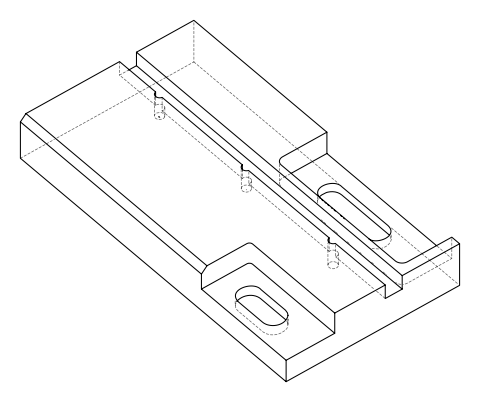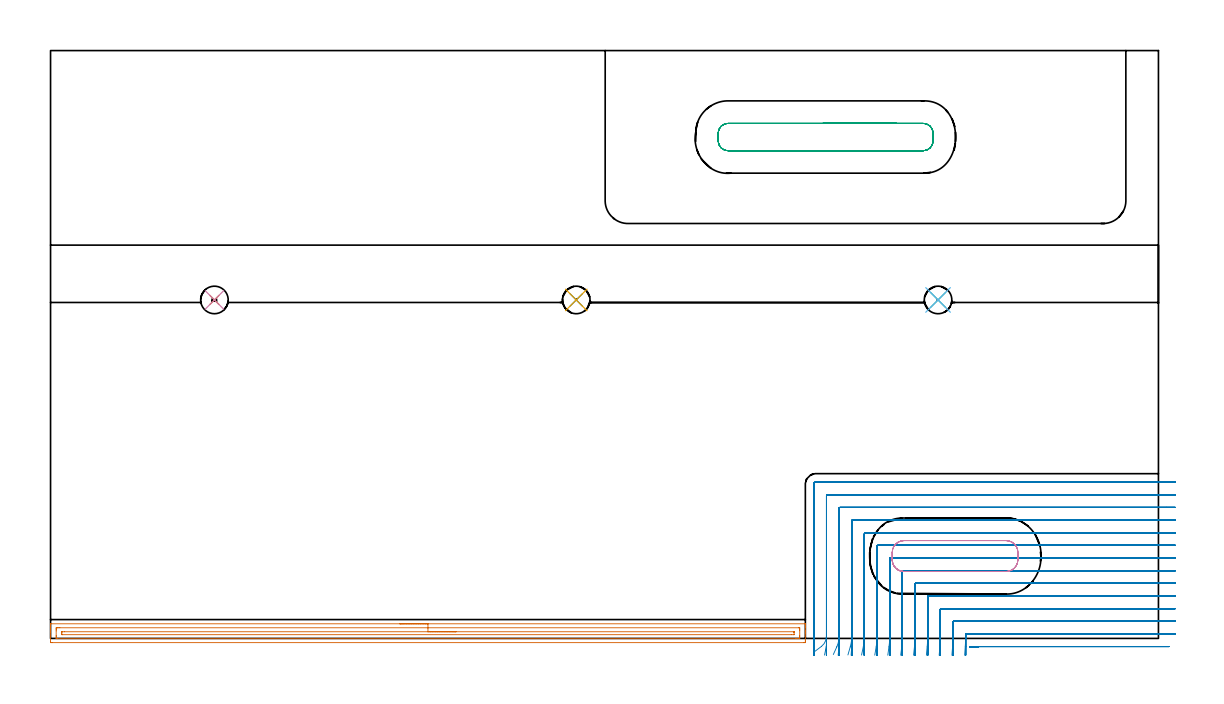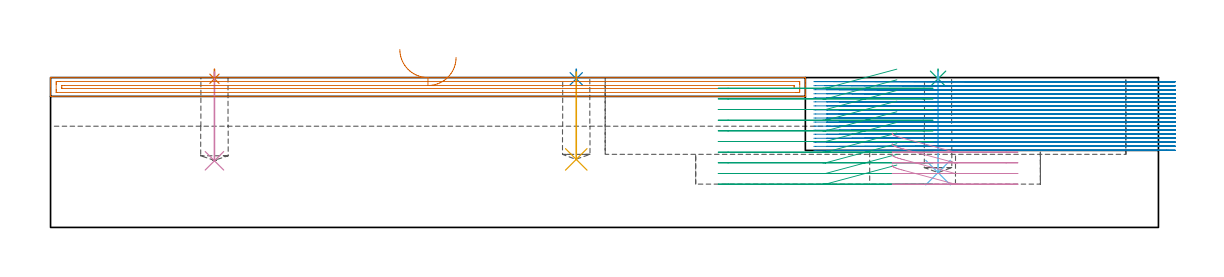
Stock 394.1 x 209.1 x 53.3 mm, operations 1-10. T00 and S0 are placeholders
(PLAN: 12 operations, 4 tool changes, 125.5 min)
(1 SPOT_DRILL | STEP1POCKET | NXT0321_9005460120000 | 0.03 min | 0 mm3)
(2 SPOT_DRILL_1 | STEP1POCKET_1 | NXT0321_9005460120000 | 0.03 min | 1 mm3)
(3 SPOT_DRILL_2 | STEP1POCKET_2 | NXT0321_9005460120000 | 0.03 min | 1 mm3)
(4 DRILL_BLIND_HOLE_INTO_CENTER | STEP1POCKET | NXT0301_069 | 0.13 min | 2144 mm3)
(5 DRILL_BLIND_HOLE_INTO_CENTER_1 | STEP1POCKET_1 | NXT0301_069 | 0.13 min | 2081 mm3)
(6 DRILL_BLIND_HOLE_INTO_CENTER_2 | STEP1POCKET_2 | NXT0301_069 | 0.14 min | 2448 mm3)
(7 AREA_MILL | FG_CHAMFER_SURFACE | UGT0205_001 | 6.62 min | 6119 mm3)
(8 MILL_CORNER_NOTCH_RECTANGULAR | CORNER_NOTCH_RECTANGULAR | NXT0201_008 | Follow Part, ap 1.5, ae 75% | 73.08 min | 190475 mm3)
(9 MILL_RECTANGULAR_POCKET | POCKET_RECTANGULAR_STRAIGHT | UGT0201_008 | Follow Part, ap 4, ae 75% | 4.42 min | 85705 mm3)
(10 MILL_RECTANGULAR_POCKET_1 | POCKET_RECTANGULAR_STRAIGHT_1 | UGT0201_008 | Follow Part, ap 4, ae 75% | 1.28 min | 18156 mm3)
(11 MILL_SLOT | SLOT_PARTIAL_RECTANGULAR | UGT0201_008 | Follow Part, ap 4, ae 75% | 30.91 min | 248473 mm3)
(12 MILL_RECTANGULAR_SLOT | SLOT_RECTANGULAR | UGT0201_008 | Follow Part, ap 4, ae 75% | 8.71 min | 136704 mm3)
(TOOL NXT0321_9005460120000 | NC Spot Drill, 142deg, 12mm, Carbide, Uncoated | D12 PA142 FL30 Z2)
(TOOL NXT0301_069 | Carbide Drill 9.8mm [860.1-0980-029A1-MM 2214] | D9.8 PA140 FL47 Z2)
(TOOL UGT0205_001 | Chamfer Mill 20 x 3 x 45 deg. | D20 FL50 Z2)
(TOOL NXT0201_008 | ENDMILL 6mm [2P460-0600-NA 1630] | D6 FL26 Z6)
(TOOL UGT0201_008 | End Mill 16 mm | D16 FL32 Z4)
(OP 1 SPOT_DRILL)
G17 G21 G94 G90
T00 M6
G54
G17 G0 G90 X58.3 Y120.4 S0 M3
G43 Z63.3 H0
G94 G81 G98 Z52.878 F250. R56.3
G80
M5
M2
(OP 2 SPOT_DRILL_1)
G17 G21 G94 G90
T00 M6
G54
G17 G0 G90 X187. Y120.4 S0 M3
G43 Z63.3 H0
G94 G81 G98 Z52.878 F250. R56.3
G80
M5
M2
(OP 3 SPOT_DRILL_2)
G17 G21 G94 G90
T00 M6
G54
G17 G0 G90 X315.7 Y120.4 S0 M3
G43 Z63.3 H0
G94 G81 G98 Z52.878 F250. R56.3
G80
M5
M2
(OP 4 DRILL_BLIND_HOLE_INTO_CENTER)
G17 G21 G94 G90
T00 M6
G54
G17 G0 G90 X58.3 Y120.4 S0 M3
G43 Z63.3 H1
G94 G81 G98 Z23.7 F250. R55.3
G80
M5
M2
(OP 5 DRILL_BLIND_HOLE_INTO_CENTER_1)
G17 G21 G94 G90
T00 M6
G54
G17 G0 G90 X187. Y120.4 S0 M3
G43 Z63.3 H1
G94 G81 G98 Z24.2 F250. R55.3
G80
M5
M2
(OP 6 DRILL_BLIND_HOLE_INTO_CENTER_2)
G17 G21 G94 G90
T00 M6
G54
G17 G0 G90 X315.7 Y120.4 S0 M3
G43 Z63.3 H1
G94 G81 G98 Z19.5 F250. R55.3
G80
M5
M2
(OP 7 AREA_MILL)
G17 G21 G94 G90
T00 M6
G54
G17 G0 G90 X124.25 Y5.2 S1061 M3
G43 Z63.3 H0
G94 G1 X124.288 Z62.428 F250.
X124.402 Z61.563
X124.591 Z60.712
X124.853 Z59.88
X125.187 Z59.074
X125.59 Z58.3
X126.058 Z57.564
X126.59 Z56.872
X127.179 Z56.229
X127.822 Z55.639
X128.514 Z55.108
X129.25 Z54.64
X130.024 Z54.237
X130.83 Z53.903
X131.662 Z53.641
X132.513 Z53.452
X133.378 Z53.338
X134.25 Z53.3
X268.322
X268.49 Y5.197 Z53.288
X268.498 Y5.081 Z53.173
X268.5 Y4.96 Z53.059
Y4.719 Z52.819
Y4.027 Z52.122
Y2.81 Z50.907
Y2.285 Z50.38
Y1.677 Z49.772
Y-0.935 Z47.161
X268.497 Y-1.198 Z46.899
X268.49 Y-1.494 Z46.603
X268.184 Y-1.498 Z46.6
X267.875 Y-1.5
X0.625
X0.316 Y-1.498
X0.01 Y-1.494 Z46.603
X0. Y-1.198 Z46.899
Y2.285 Z50.38
Y2.81 Z50.907
Y3.156 Z51.252
Y3.681 Z51.777
Y4.027 Z52.122
Y4.719 Z52.819
Y4.96 Z53.059
X0.002 Y5.081 Z53.173
X0.01 Y5.197 Z53.288
X0.178 Y5.2 Z53.3
X134.25
Y3.786 Z51.886
X266.088 Y3.785 Z51.885
X266.338 Y3.783 Z51.883
X266.446 Y3.779 Z51.879
X266.49 Y3.777 Z51.877
X266.492 Y3.752 Z51.852
X266.498 Y3.627 Z51.727
X266.5 Y3.156 Z51.256
Y2.755 Z50.855
Y1.013 Z49.113
X266.499 Y0.544 Z48.644
X266.497 Y0.145 Z48.245
X266.49 Y0.009 Z48.109
X266.482 Y-0.079 Z48.021
X266.411 Y-0.081 Z48.019
X266.088 Y-0.084 Z48.016
X265.84 Y-0.085 Z48.015
X265.194 Y-0.086 Z48.014
X2.412 Y-0.085 Z48.015
X2.162 Y-0.083 Z48.017
X2.054 Y-0.079 Z48.021
X2.01 Y-0.077 Z48.023
X2.008 Y-0.052 Z48.048
X2.002 Y0.073 Z48.173
X2. Y0.544 Z48.644
Y0.945 Z49.045
Y2.687 Z50.787
X2.001 Y3.156 Z51.256
X2.003 Y3.555 Z51.655
X2.01 Y3.691 Z51.791
X2.018 Y3.779 Z51.879
X2.089 Y3.78 Z51.88
X2.412 Y3.784 Z51.884
X2.66 Y3.785 Z51.885
X3.306 Y3.786 Z51.886
X134.25
Y2.371 Z50.471
X264.3
X264.388 Y2.37 Z50.47
X264.447 Y2.367 Z50.467
X264.486 Y2.365 Z50.465
X264.49 Y2.349 Z50.449
X264.494 Y2.285 Z50.385
X264.499 Y2.092 Z50.192
Y1.415 Z49.515
X264.498 Y1.366 Z49.466
X264.494 Y1.343 Z49.443
X264.491 Y1.336 Z49.436
X264.476 Y1.334 Z49.434
X264.387 Y1.33 Z49.43
X264.3 Y1.329 Z49.429
X263.495 Y1.328 Z49.428
X4.2 Y1.329 Z49.429
X4.111 Y1.33 Z49.43
X4.053 Y1.333 Z49.433
X4.014 Y1.335 Z49.435
X4.01 Y1.351 Z49.451
X4.006 Y1.415 Z49.515
X4.001 Y1.608 Z49.708
Y2.285 Z50.385
X4.002 Y2.334 Z50.434
X4.006 Y2.357 Z50.457
X4.009 Y2.364 Z50.464
X4.024 Y2.366 Z50.466
X4.113 Y2.37 Z50.47
X4.2 Y2.371 Z50.471
X5.005 Y2.372 Z50.472
X134.25 Y2.371 Z50.471
X135.122 Z50.51
X135.986 Z50.623
X136.838 Z50.812
X137.67 Z51.075
X138.476 Z51.408
X139.25 Z51.811
X139.986 Z52.28
X140.678 Z52.811
X141.321 Z53.4
X141.91 Z54.044
X142.441 Z54.736
X142.91 Z55.471
X143.313 Z56.245
X143.647 Z57.051
X143.909 Z57.883
X144.098 Z58.735
X144.212 Z59.6
X144.25 Z60.471
G0 Z63.3
M5
M2
(OP 8 MILL_CORNER_NOTCH_RECTANGULAR)
G17 G21 G94 G90
T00 M6
G54
G17 G0 G90 X397.868 Y-2.9 S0 M3
G43 Z63.3 H1
Z51.861
G94 G1 X394.868 F250.
X330.163 F500.
G3 X329.944 Y-3. R0.3
G1 X326.944 F250.
G0 Z63.3
X400.1 Y1.6
Z51.861
G1 X397.1
X325.796 F500.
G3 X325.5 Y1.304 R0.3
G1 Y0.736
G2 X325.371 Y-3. R54.
G1 X325.163 Y-5.993 F250.
G0 Z63.3
X400.1 Y6.1
Z51.861
G1 X397.1
X321.296 F500.
G3 X321. Y5.804 R0.3
G1 Y0.736
G2 X320.859 Y-3. R49.5
G1 X320.632 Y-5.991 F250.
G0 Z63.3
X400.1 Y10.6
Z51.861
G1 X397.1
X316.796 F500.
G3 X316.5 Y10.304 R0.3
G1 Y0.736
G2 X316.345 Y-3. R45.
G1 X316.096 Y-5.99 F250.
G0 Z63.3
X400.1 Y15.1
Z51.861
G1 X397.1
X312.296 F500.
G3 X312. Y14.804 R0.3
G1 Y0.736
G2 X311.827 Y-3. R40.5
G1 X311.55 Y-5.987 F250.
G0 Z63.3
X400.1 Y19.6
Z51.861
G1 X397.1
X307.796 F500.
G3 X307.5 Y19.304 R0.3
G1 Y0.736
G2 X307.306 Y-3. R36.
G1 X306.994 Y-5.984 F250.
G0 Z63.3
X400.1 Y24.1
Z51.861
G1 X397.1
X303.296 F500.
G3 X303. Y23.804 R0.3
G1 Y0.736
G2 X302.778 Y-3. R31.5
G1 X302.422 Y-5.979 F250.
G0 Z63.3
X400.1 Y28.6
Z51.861
G1 X397.1
X298.797 F500.
G3 X298.5 Y28.303 R0.3
G1 Y0.736
G2 X298.24 Y-3. R27.
G1 X297.825 Y-5.971 F250.
G0 Z63.3
X400.1 Y33.1
Z51.861
G1 X397.1
X294.297 F500.
G3 X294. Y32.803 R0.3
G1 Y0.736
G2 X293.688 Y-3. R22.5
G1 X293.189 Y-5.958 F250.
G0 Z63.3
X400.1 Y37.6
Z51.861
G1 X397.1
X289.797 F500.
G3 X289.5 Y37.303 R0.3
G1 Y0.736
G2 X289.108 Y-3. R18.
G1 X288.485 Y-5.935 F250.
G0 Z63.3
X400.1 Y42.1
Z51.861
G1 X397.1
X285.297 F500.
G3 X285. Y41.803 R0.3
G1 Y0.736
G2 X284.473 Y-3. R13.5
G1 X283.642 Y-5.883 F250.
G0 Z63.3
X400.1 Y46.6
Z51.861
G1 X397.1
X280.797 F500.
G3 X280.5 Y46.303 R0.3
G1 Y0.736
G2 X279.688 Y-3. R9.
G1 X278.442 Y-5.729 F250.
G0 Z63.3
X400.1 Y51.1
Z51.861
G1 X397.1
X276.297 F500.
G3 X276. Y50.803 R0.3
G1 Y0.736
G2 X274.206 Y-2.859 R4.5
G1 X271.808 Y-4.663 F250.
G0 Z63.3
X400.1 Y55.6
Z51.861
G1 X397.1
X272.2 F500.
G3 X271.5 Y54.9 R0.7
G1 Y0.736
Y-2.264 F250.
G0 Z63.3
X397.868 Y-2.9
Z50.422
G1 X394.868
X330.285 F500.
G3 X330.066 Y-3. R0.3
G1 X327.066 F250.
G0 Z63.3
X400.1 Y1.6
Z50.422
G1 X397.1
X325.796 F500.
G3 X325.5 Y1.304 R0.3
G1 Y-2.109
G2 X325.493 Y-3. R54.
G1 X325.443 Y-6. F250.
G0 Z63.3
X400.1 Y6.1
Z50.422
G1 X397.1
X321.296 F500.
G3 X321. Y5.804 R0.3
G1 Y-2.109
G2 X320.992 Y-3. R49.5
G1 X320.938 Y-6. F250.
G0 Z63.3
X400.1 Y10.6
Z50.422
G1 X397.1
X316.796 F500.
G3 X316.5 Y10.304 R0.3
G1 Y-2.109
G2 X316.491 Y-3. R45.
G1 X316.432 Y-5.999 F250.
G0 Z63.3
X400.1 Y15.1
Z50.422
G1 X397.1
X312.296 F500.
G3 X312. Y14.804 R0.3
G1 Y-2.109
G2 X311.99 Y-3. R40.5
G1 X311.924 Y-5.999 F250.
G0 Z63.3
X400.1 Y19.6
Z50.422
G1 X397.1
X307.796 F500.
G3 X307.5 Y19.304 R0.3
G1 Y-2.109
G2 X307.489 Y-3. R36.
G1 X307.415 Y-5.999 F250.
G0 Z63.3
X400.1 Y24.1
Z50.422
G1 X397.1
X303.296 F500.
G3 X303. Y23.804 R0.3
G1 Y-2.109
G2 X302.987 Y-3. R31.5
G1 X302.903 Y-5.999 F250.
G0 Z63.3
X400.1 Y28.6
Z50.422
G1 X397.1
X298.797 F500.
G3 X298.5 Y28.303 R0.3
G1 Y-2.109
G2 X298.485 Y-3. R27.
G1 X298.386 Y-5.998 F250.
G0 Z63.3
X400.1 Y33.1
Z50.422
G1 X397.1
X294.297 F500.
G3 X294. Y32.803 R0.3
G1 Y-2.109
G2 X293.982 Y-3. R22.5
G1 X293.864 Y-5.998 F250.
G0 Z63.3
X400.1 Y37.6
Z50.422
G1 X397.1
X289.797 F500.
G3 X289.5 Y37.303 R0.3
G1 Y-2.109
G2 X289.478 Y-3. R18.
G1 X289.329 Y-5.996 F250.
G0 Z63.3
X400.1 Y42.1
Z50.422
G1 X397.1
X285.297 F500.
G3 X285. Y41.803 R0.3
G1 Y-2.109
G2 X284.971 Y-3. R13.5
G1 X284.773 Y-5.993 F250.
G0 Z63.3
X400.1 Y46.6
Z50.422
G1 X397.1
X280.797 F500.
G3 X280.5 Y46.303 R0.3
G1 Y-2.109
G2 X280.456 Y-3. R9.
G1 X280.159 Y-5.985 F250.
G0 Z63.3
X400.1 Y51.1
Z50.422
G1 X397.1
X276.297 F500.
G3 X276. Y50.803 R0.3
G1 Y-2.109
G2 X275.911 Y-3. R4.5
G1 X275.317 Y-5.941 F250.
G0 Z63.3
X400.1 Y55.6
Z50.422
G1 X397.1
X272.2 F500.
G3 X271.5 Y54.9 R0.7
G1 Y-2.109
Y-5.109 F250.
G0 Z63.3
X397.868 Y-2.9
Z48.983
G1 X394.868
X330.295 F500.
G3 X330.076 Y-3. R0.3
G1 X327.076 F250.
G0 Z63.3
X400.1 Y1.6
Z48.983
G1 X397.1
X325.796 F500.
G3 X325.5 Y1.304 R0.3
G1 Y-2.934
Y-3.
X325.496 Y-6. F250.
G0 Z63.3
X400.1 Y6.1
Z48.983
G1 X397.1
X321.296 F500.
G3 X321. Y5.804 R0.3
G1 Y-2.934
Y-3.
X320.996 Y-6. F250.
G0 Z63.3
X400.1 Y10.6
Z48.983
G1 X397.1
X316.796 F500.
G3 X316.5 Y10.304 R0.3
G1 Y-2.934
Y-3.
X316.496 Y-6. F250.
G0 Z63.3
X400.1 Y15.1
Z48.983
G1 X397.1
X312.296 F500.
G3 X312. Y14.804 R0.3
G1 Y-2.934
Y-3.
X311.995 Y-6. F250.
G0 Z63.3
X400.1 Y19.6
Z48.983
G1 X397.1
X307.796 F500.
G3 X307.5 Y19.304 R0.3
G1 Y-2.934
Y-3.
X307.494 Y-6. F250.
G0 Z63.3
X400.1 Y24.1
Z48.983
G1 X397.1
X303.296 F500.
G3 X303. Y23.804 R0.3
G1 Y-2.934
Y-3.
X302.994 Y-6. F250.
G0 Z63.3
X400.1 Y28.6
Z48.983
G1 X397.1
X298.797 F500.
G3 X298.5 Y28.303 R0.3
G1 Y-2.934
Y-3.
X298.493 Y-6. F250.
G0 Z63.3
X400.1 Y33.1
Z48.983
G1 X397.1
X294.297 F500.
G3 X294. Y32.803 R0.3
G1 Y-2.934
Y-3.
X293.991 Y-6. F250.
G0 Z63.3
X400.1 Y37.6
Z48.983
G1 X397.1
X289.797 F500.
G3 X289.5 Y37.303 R0.3
G1 Y-2.934
Y-3.
X289.489 Y-6. F250.
G0 Z63.3
X400.1 Y42.1
Z48.983
G1 X397.1
X285.297 F500.
G3 X285. Y41.803 R0.3
G1 Y-2.934
Y-3.
X284.985 Y-6. F250.
G0 Z63.3
X400.1 Y46.6
Z48.983
G1 X397.1
X280.797 F500.
G3 X280.5 Y46.303 R0.3
G1 Y-2.934
Y-3.
X280.478 Y-6. F250.
G0 Z63.3
X400.1 Y51.1
Z48.983
G1 X397.1
X276.297 F500.
G3 X276. Y50.803 R0.3
G1 Y-2.934
Y-3.
X275.956 Y-6. F250.
G0 Z63.3
X400.1 Y55.6
Z48.983
G1 X397.1
X272.2 F500.
G3 X271.5 Y54.9 R0.7
G1 Y-2.934
Y-5.934 F250.
G0 Z63.3
X397.868 Y-2.9
Z47.544
G1 X394.868
X330.295 F500.
G3 X330.076 Y-3. R0.3
G1 X327.076 F250.
G0 Z63.3
X400.1 Y1.6
Z47.544
G1 X397.1
X325.796 F500.
G3 X325.5 Y1.304 R0.3
G1 Y-3.
Y-6. F250.
G0 Z63.3
X400.1 Y6.1
Z47.544
G1 X397.1
X321.296 F500.
G3 X321. Y5.804 R0.3
G1 Y-3.
Y-6. F250.
G0 Z63.3
X400.1 Y10.6
Z47.544
G1 X397.1
X316.796 F500.
G3 X316.5 Y10.304 R0.3
G1 Y-3.
Y-6. F250.
G0 Z63.3
X400.1 Y15.1
Z47.544
G1 X397.1
X312.296 F500.
G3 X312. Y14.804 R0.3
G1 Y-3.
Y-6. F250.
G0 Z63.3
X400.1 Y19.6
Z47.544
G1 X397.1
X307.796 F500.
G3 X307.5 Y19.304 R0.3
G1 Y-3.
Y-6. F250.
G0 Z63.3
X400.1 Y24.1
Z47.544
G1 X397.1
X303.296 F500.
G3 X303. Y23.804 R0.3
G1 Y-3.
Y-6. F250.
G0 Z63.3
X400.1 Y28.6
Z47.544
G1 X397.1
X298.797 F500.
G3 X298.5 Y28.303 R0.3
G1 Y-3.
Y-6. F250.
G0 Z63.3
X400.1 Y33.1
Z47.544
G1 X397.1
X294.297 F500.
G3 X294. Y32.803 R0.3
G1 Y-3.
Y-6. F250.
G0 Z63.3
X400.1 Y37.6
Z47.544
G1 X397.1
X289.797 F500.
G3 X289.5 Y37.303 R0.3
G1 Y-3.
Y-6. F250.
G0 Z63.3
X400.1 Y42.1
Z47.544
G1 X397.1
X285.297 F500.
G3 X285. Y41.803 R0.3
G1 Y-3.
Y-6. F250.
G0 Z63.3
X400.1 Y46.6
Z47.544
G1 X397.1
X280.797 F500.
G3 X280.5 Y46.303 R0.3
G1 Y-3.
Y-6. F250.
G0 Z63.3
X400.1 Y51.1
Z47.544
G1 X397.1
X276.297 F500.
G3 X276. Y50.803 R0.3
G1 Y-3.
Y-6. F250.
G0 Z63.3
X400.1 Y55.6
Z47.544
G1 X397.1
X272.2 F500.
G3 X271.5 Y54.9 R0.7
G1 Y-3.
Y-6. F250.
G0 Z63.3
X397.868 Y-2.9
Z46.105
G1 X394.868
X330.295 F500.
G3 X330.076 Y-3. R0.3
G1 X327.076 F250.
G0 Z63.3
X400.1 Y1.6
Z46.105
G1 X397.1
X325.796 F500.
G3 X325.5 Y1.304 R0.3
G1 Y-3.
Y-6. F250.
G0 Z63.3
X400.1 Y6.1
Z46.105
G1 X397.1
X321.296 F500.
G3 X321. Y5.804 R0.3
G1 Y-3.
Y-6. F250.
G0 Z63.3
X400.1 Y10.6
Z46.105
G1 X397.1
X316.796 F500.
G3 X316.5 Y10.304 R0.3
G1 Y-3.
Y-6. F250.
G0 Z63.3
X400.1 Y15.1
Z46.105
G1 X397.1
X312.296 F500.
G3 X312. Y14.804 R0.3
G1 Y-3.
Y-6. F250.
G0 Z63.3
X400.1 Y19.6
Z46.105
G1 X397.1
X307.796 F500.
G3 X307.5 Y19.304 R0.3
G1 Y-3.
Y-6. F250.
G0 Z63.3
X400.1 Y24.1
Z46.105
G1 X397.1
X303.297 F500.
G3 X303. Y23.803 R0.3
G1 Y-3.
Y-6. F250.
G0 Z63.3
X400.1 Y28.6
Z46.105
G1 X397.1
X298.797 F500.
G3 X298.5 Y28.303 R0.3
G1 Y-3.
Y-6. F250.
G0 Z63.3
X400.1 Y33.1
Z46.105
G1 X397.1
X294.297 F500.
G3 X294. Y32.803 R0.3
G1 Y-3.
Y-6. F250.
G0 Z63.3
X400.1 Y37.6
Z46.105
G1 X397.1
X289.797 F500.
G3 X289.5 Y37.303 R0.3
G1 Y-3.
Y-6. F250.
G0 Z63.3
X400.1 Y42.1
Z46.105
G1 X397.1
X285.297 F500.
G3 X285. Y41.803 R0.3
G1 Y-3.
Y-6. F250.
G0 Z63.3
X400.1 Y46.6
Z46.105
G1 X397.1
X280.797 F500.
G3 X280.5 Y46.303 R0.3
G1 Y-3.
Y-6. F250.
G0 Z63.3
X400.1 Y51.1
Z46.105
G1 X397.1
X276.298 F500.
G3 X276. Y50.802 R0.3
G1 Y-3.
Y-6. F250.
G0 Z63.3
X400.1 Y55.6
Z46.105
G1 X397.1
X272.2 F500.
G3 X271.5 Y54.9 R0.7
G1 Y-3.
Y-6. F250.
G0 Z63.3
X397.868 Y-2.9
Z44.667
G1 X394.868
X330.295 F500.
G3 X330.076 Y-3. R0.3
G1 X327.076 F250.
G0 Z63.3
X400.1 Y1.6
Z44.667
G1 X397.1
X325.796 F500.
G3 X325.5 Y1.304 R0.3
G1 Y-3.
Y-6. F250.
G0 Z63.3
X400.1 Y6.1
Z44.667
G1 X397.1
X321.296 F500.
G3 X321. Y5.804 R0.3
G1 Y-3.
Y-6. F250.
G0 Z63.3
X400.1 Y10.6
Z44.667
G1 X397.1
X316.796 F500.
G3 X316.5 Y10.304 R0.3
G1 Y-3.
Y-6. F250.
G0 Z63.3
X400.1 Y15.1
Z44.667
G1 X397.1
X312.296 F500.
G3 X312. Y14.804 R0.3
G1 Y-3.
Y-6. F250.
G0 Z63.3
X400.1 Y19.6
Z44.667
G1 X397.1
X307.796 F500.
G3 X307.5 Y19.304 R0.3
G1 Y-3.
Y-6. F250.
G0 Z63.3
X400.1 Y24.1
Z44.667
G1 X397.1
X303.297 F500.
G3 X303. Y23.803 R0.3
G1 Y-3.
Y-6. F250.
G0 Z63.3
X400.1 Y28.6
Z44.667
G1 X397.1
X298.797 F500.
G3 X298.5 Y28.303 R0.3
G1 Y-3.
Y-6. F250.
G0 Z63.3
X400.1 Y33.1
Z44.667
G1 X397.1
X294.297 F500.
G3 X294. Y32.803 R0.3
G1 Y-3.
Y-6. F250.
G0 Z63.3
X400.1 Y37.6
Z44.667
G1 X397.1
X289.797 F500.
G3 X289.5 Y37.303 R0.3
G1 Y-3.
Y-6. F250.
G0 Z63.3
X400.1 Y42.1
Z44.667
G1 X397.1
X285.297 F500.
G3 X285. Y41.803 R0.3
G1 Y-3.
Y-6. F250.
G0 Z63.3
X400.1 Y46.6
Z44.667
G1 X397.1
X280.797 F500.
G3 X280.5 Y46.303 R0.3
G1 Y-3.
Y-6. F250.
G0 Z63.3
X400.1 Y51.1
Z44.667
G1 X397.1
X276.298 F500.
G3 X276. Y50.802 R0.3
G1 Y-3.
Y-6. F250.
G0 Z63.3
X400.1 Y55.6
Z44.667
G1 X397.1
X272.2 F500.
G3 X271.5 Y54.9 R0.7
G1 Y-3.
Y-6. F250.
G0 Z63.3
X397.868 Y-2.9
Z43.228
G1 X394.868
X330.295 F500.
G3 X330.076 Y-3. R0.3
G1 X327.076 F250.
G0 Z63.3
X400.1 Y1.6
Z43.228
G1 X397.1
X325.796 F500.
G3 X325.5 Y1.304 R0.3
G1 Y-3.
Y-6. F250.
G0 Z63.3
X400.1 Y6.1
Z43.228
G1 X397.1
X321.296 F500.
G3 X321. Y5.804 R0.3
G1 Y-3.
Y-6. F250.
G0 Z63.3
X400.1 Y10.6
Z43.228
G1 X397.1
X316.796 F500.
G3 X316.5 Y10.304 R0.3
G1 Y-3.
Y-6. F250.
G0 Z63.3
X400.1 Y15.1
Z43.228
G1 X397.1
X312.296 F500.
G3 X312. Y14.804 R0.3
G1 Y-3.
Y-6. F250.
G0 Z63.3
X400.1 Y19.6
Z43.228
G1 X397.1
X307.796 F500.
G3 X307.5 Y19.304 R0.3
G1 Y-3.
Y-6. F250.
G0 Z63.3
X400.1 Y24.1
Z43.228
G1 X397.1
X303.297 F500.
G3 X303. Y23.803 R0.3
G1 Y-3.
Y-6. F250.
G0 Z63.3
X400.1 Y28.6
Z43.228
G1 X397.1
X298.797 F500.
G3 X298.5 Y28.303 R0.3
G1 Y-3.
Y-6. F250.
G0 Z63.3
X400.1 Y33.1
Z43.228
G1 X397.1
X294.297 F500.
G3 X294. Y32.803 R0.3
G1 Y-3.
Y-6. F250.
G0 Z63.3
X400.1 Y37.6
Z43.228
G1 X397.1
X289.797 F500.
G3 X289.5 Y37.303 R0.3
G1 Y-3.
Y-6. F250.
G0 Z63.3
X400.1 Y42.1
Z43.228
G1 X397.1
X285.297 F500.
G3 X285. Y41.803 R0.3
G1 Y-3.
Y-6. F250.
G0 Z63.3
X400.1 Y46.6
Z43.228
G1 X397.1
X280.797 F500.
G3 X280.5 Y46.303 R0.3
G1 Y-3.
Y-6. F250.
G0 Z63.3
X400.1 Y51.1
Z43.228
G1 X397.1
X276.298 F500.
G3 X276. Y50.802 R0.3
G1 Y-3.
Y-6. F250.
G0 Z63.3
X400.1 Y55.6
Z43.228
G1 X397.1
X272.2 F500.
G3 X271.5 Y54.9 R0.7
G1 Y-3.
Y-6. F250.
G0 Z63.3
X397.868 Y-2.9
Z41.789
G1 X394.868
X330.295 F500.
G3 X330.076 Y-3. R0.3
G1 X327.076 F250.
G0 Z63.3
X400.1 Y1.6
Z41.789
G1 X397.1
X325.796 F500.
G3 X325.5 Y1.304 R0.3
G1 Y-3.
Y-6. F250.
G0 Z63.3
X400.1 Y6.1
Z41.789
G1 X397.1
X321.296 F500.
G3 X321. Y5.804 R0.3
G1 Y-3.
Y-6. F250.
G0 Z63.3
X400.1 Y10.6
Z41.789
G1 X397.1
X316.796 F500.
G3 X316.5 Y10.304 R0.3
G1 Y-3.
Y-6. F250.
G0 Z63.3
X400.1 Y15.1
Z41.789
G1 X397.1
X312.296 F500.
G3 X312. Y14.804 R0.3
G1 Y-3.
Y-6. F250.
G0 Z63.3
X400.1 Y19.6
Z41.789
G1 X397.1
X307.796 F500.
G3 X307.5 Y19.304 R0.3
G1 Y-3.
Y-6. F250.
G0 Z63.3
X400.1 Y24.1
Z41.789
G1 X397.1
X303.297 F500.
G3 X303. Y23.803 R0.3
G1 Y-3.
Y-6. F250.
G0 Z63.3
X400.1 Y28.6
Z41.789
G1 X397.1
X298.797 F500.
G3 X298.5 Y28.303 R0.3
G1 Y-3.
Y-6. F250.
G0 Z63.3
X400.1 Y33.1
Z41.789
G1 X397.1
X294.297 F500.
G3 X294. Y32.803 R0.3
G1 Y-3.
Y-6. F250.
G0 Z63.3
X400.1 Y37.6
Z41.789
G1 X397.1
X289.797 F500.
G3 X289.5 Y37.303 R0.3
G1 Y-3.
Y-6. F250.
G0 Z63.3
X400.1 Y42.1
Z41.789
G1 X397.1
X285.297 F500.
G3 X285. Y41.803 R0.3
G1 Y-3.
Y-6. F250.
G0 Z63.3
X400.1 Y46.6
Z41.789
G1 X397.1
X280.797 F500.
G3 X280.5 Y46.303 R0.3
G1 Y-3.
Y-6. F250.
G0 Z63.3
X400.1 Y51.1
Z41.789
G1 X397.1
X276.298 F500.
G3 X276. Y50.802 R0.3
G1 Y-3.
Y-6. F250.
G0 Z63.3
X400.1 Y55.6
Z41.789
G1 X397.1
X272.2 F500.
G3 X271.5 Y54.9 R0.7
G1 Y-3.
Y-6. F250.
G0 Z63.3
X397.868 Y-2.9
Z40.35
G1 X394.868
X330.295 F500.
G3 X330.076 Y-3. R0.3
G1 X327.076 F250.
G0 Z63.3
X400.1 Y1.6
Z40.35
G1 X397.1
X325.796 F500.
G3 X325.5 Y1.304 R0.3
G1 Y-3.
Y-6. F250.
G0 Z63.3
X400.1 Y6.1
Z40.35
G1 X397.1
X321.296 F500.
G3 X321. Y5.804 R0.3
G1 Y-3.
Y-6. F250.
G0 Z63.3
X400.1 Y10.6
Z40.35
G1 X397.1
X316.796 F500.
G3 X316.5 Y10.304 R0.3
G1 Y-3.
Y-6. F250.
G0 Z63.3
X400.1 Y15.1
Z40.35
G1 X397.1
X312.296 F500.
G3 X312. Y14.804 R0.3
G1 Y-3.
Y-6. F250.
G0 Z63.3
X400.1 Y19.6
Z40.35
G1 X397.1
X307.796 F500.
G3 X307.5 Y19.304 R0.3
G1 Y-3.
Y-6. F250.
G0 Z63.3
X400.1 Y24.1
Z40.35
G1 X397.1
X303.297 F500.
G3 X303. Y23.803 R0.3
G1 Y-3.
Y-6. F250.
G0 Z63.3
X400.1 Y28.6
Z40.35
G1 X397.1
X298.797 F500.
G3 X298.5 Y28.303 R0.3
G1 Y-3.
Y-6. F250.
G0 Z63.3
X400.1 Y33.1
Z40.35
G1 X397.1
X294.297 F500.
G3 X294. Y32.803 R0.3
G1 Y-3.
Y-6. F250.
G0 Z63.3
X400.1 Y37.6
Z40.35
G1 X397.1
X289.797 F500.
G3 X289.5 Y37.303 R0.3
G1 Y-3.
Y-6. F250.
G0 Z63.3
X400.1 Y42.1
Z40.35
G1 X397.1
X285.297 F500.
G3 X285. Y41.803 R0.3
G1 Y-3.
Y-6. F250.
G0 Z63.3
X400.1 Y46.6
Z40.35
G1 X397.1
X280.797 F500.
G3 X280.5 Y46.303 R0.3
G1 Y-3.
Y-6. F250.
G0 Z63.3
X400.1 Y51.1
Z40.35
G1 X397.1
X276.298 F500.
G3 X276. Y50.802 R0.3
G1 Y-3.
Y-6. F250.
G0 Z63.3
X400.1 Y55.6
Z40.35
G1 X397.1
X272.2 F500.
G3 X271.5 Y54.9 R0.7
G1 Y-3.
Y-6. F250.
G0 Z63.3
X397.868 Y-2.9
Z38.911
G1 X394.868
X330.295 F500.
G3 X330.076 Y-3. R0.3
G1 X327.076 F250.
G0 Z63.3
X400.1 Y1.6
Z38.911
G1 X397.1
X325.796 F500.
G3 X325.5 Y1.304 R0.3
G1 Y-3.
Y-6. F250.
G0 Z63.3
X400.1 Y6.1
Z38.911
G1 X397.1
X321.296 F500.
G3 X321. Y5.804 R0.3
G1 Y-3.
Y-6. F250.
G0 Z63.3
X400.1 Y10.6
Z38.911
G1 X397.1
X316.796 F500.
G3 X316.5 Y10.304 R0.3
G1 Y-3.
Y-6. F250.
G0 Z63.3
X400.1 Y15.1
Z38.911
G1 X397.1
X312.296 F500.
G3 X312. Y14.804 R0.3
G1 Y-3.
Y-6. F250.
G0 Z63.3
X400.1 Y19.6
Z38.911
G1 X397.1
X307.796 F500.
G3 X307.5 Y19.304 R0.3
G1 Y-3.
Y-6. F250.
G0 Z63.3
X400.1 Y24.1
Z38.911
G1 X397.1
X303.297 F500.
G3 X303. Y23.803 R0.3
G1 Y-3.
Y-6. F250.
G0 Z63.3
X400.1 Y28.6
Z38.911
G1 X397.1
X298.797 F500.
G3 X298.5 Y28.303 R0.3
G1 Y-3.
Y-6. F250.
G0 Z63.3
X400.1 Y33.1
Z38.911
G1 X397.1
X294.297 F500.
G3 X294. Y32.803 R0.3
G1 Y-3.
Y-6. F250.
G0 Z63.3
X400.1 Y37.6
Z38.911
G1 X397.1
X289.797 F500.
G3 X289.5 Y37.303 R0.3
G1 Y-3.
Y-6. F250.
G0 Z63.3
X400.1 Y42.1
Z38.911
G1 X397.1
X285.297 F500.
G3 X285. Y41.803 R0.3
G1 Y-3.
Y-6. F250.
G0 Z63.3
X400.1 Y46.6
Z38.911
G1 X397.1
X280.797 F500.
G3 X280.5 Y46.303 R0.3
G1 Y-3.
Y-6. F250.
G0 Z63.3
X400.1 Y51.1
Z38.911
G1 X397.1
X276.298 F500.
G3 X276. Y50.802 R0.3
G1 Y-3.
Y-6. F250.
G0 Z63.3
X400.1 Y55.6
Z38.911
G1 X397.1
X272.2 F500.
G3 X271.5 Y54.9 R0.7
G1 Y-3.
Y-6. F250.
G0 Z63.3
X397.868 Y-2.9
Z37.472
G1 X394.868
X330.295 F500.
G3 X330.076 Y-3. R0.3
G1 X327.076 F250.
G0 Z63.3
X400.1 Y1.6
Z37.472
G1 X397.1
X325.796 F500.
G3 X325.5 Y1.304 R0.3
G1 Y-3.
Y-6. F250.
G0 Z63.3
X400.1 Y6.1
Z37.472
G1 X397.1
X321.296 F500.
G3 X321. Y5.804 R0.3
G1 Y-3.
Y-6. F250.
G0 Z63.3
X400.1 Y10.6
Z37.472
G1 X397.1
X316.796 F500.
G3 X316.5 Y10.304 R0.3
G1 Y-3.
Y-6. F250.
G0 Z63.3
X400.1 Y15.1
Z37.472
G1 X397.1
X312.296 F500.
G3 X312. Y14.804 R0.3
G1 Y-3.
Y-6. F250.
G0 Z63.3
X400.1 Y19.6
Z37.472
G1 X397.1
X307.796 F500.
G3 X307.5 Y19.304 R0.3
G1 Y-3.
Y-6. F250.
G0 Z63.3
X400.1 Y24.1
Z37.472
G1 X397.1
X303.297 F500.
G3 X303. Y23.803 R0.3
G1 Y-3.
Y-6. F250.
G0 Z63.3
X400.1 Y28.6
Z37.472
G1 X397.1
X298.797 F500.
G3 X298.5 Y28.303 R0.3
G1 Y-3.
Y-6. F250.
G0 Z63.3
X400.1 Y33.1
Z37.472
G1 X397.1
X294.297 F500.
G3 X294. Y32.803 R0.3
G1 Y-3.
Y-6. F250.
G0 Z63.3
X400.1 Y37.6
Z37.472
G1 X397.1
X289.797 F500.
G3 X289.5 Y37.303 R0.3
G1 Y-3.
Y-6. F250.
G0 Z63.3
X400.1 Y42.1
Z37.472
G1 X397.1
X285.297 F500.
G3 X285. Y41.803 R0.3
G1 Y-3.
Y-6. F250.
G0 Z63.3
X400.1 Y46.6
Z37.472
G1 X397.1
X280.797 F500.
G3 X280.5 Y46.303 R0.3
G1 Y-3.
Y-6. F250.
G0 Z63.3
X400.1 Y51.1
Z37.472
G1 X397.1
X276.298 F500.
G3 X276. Y50.802 R0.3
G1 Y-3.
Y-6. F250.
G0 Z63.3
X400.1 Y55.6
Z37.472
G1 X397.1
X272.2 F500.
G3 X271.5 Y54.9 R0.7
G1 Y-3.
Y-6. F250.
G0 Z63.3
X397.868 Y-2.9
Z36.033
G1 X394.868
X330.295 F500.
G3 X330.076 Y-3. R0.3
G1 X327.076 F250.
G0 Z63.3
X400.1 Y1.6
Z36.033
G1 X397.1
X325.796 F500.
G3 X325.5 Y1.304 R0.3
G1 Y-3.
Y-6. F250.
G0 Z63.3
X400.1 Y6.1
Z36.033
G1 X397.1
X321.296 F500.
G3 X321. Y5.804 R0.3
G1 Y-3.
Y-6. F250.
G0 Z63.3
X400.1 Y10.6
Z36.033
G1 X397.1
X316.796 F500.
G3 X316.5 Y10.304 R0.3
G1 Y-3.
Y-6. F250.
G0 Z63.3
X400.1 Y15.1
Z36.033
G1 X397.1
X312.296 F500.
G3 X312. Y14.804 R0.3
G1 Y-3.
Y-6. F250.
G0 Z63.3
X400.1 Y19.6
Z36.033
G1 X397.1
X307.796 F500.
G3 X307.5 Y19.304 R0.3
G1 Y-3.
Y-6. F250.
G0 Z63.3
X400.1 Y24.1
Z36.033
G1 X397.1
X303.297 F500.
G3 X303. Y23.803 R0.3
G1 Y-3.
Y-6. F250.
G0 Z63.3
X400.1 Y28.6
Z36.033
G1 X397.1
X298.797 F500.
G3 X298.5 Y28.303 R0.3
G1 Y-3.
Y-6. F250.
G0 Z63.3
X400.1 Y33.1
Z36.033
G1 X397.1
X294.297 F500.
G3 X294. Y32.803 R0.3
G1 Y-3.
Y-6. F250.
G0 Z63.3
X400.1 Y37.6
Z36.033
G1 X397.1
X289.797 F500.
G3 X289.5 Y37.303 R0.3
G1 Y-3.
Y-6. F250.
G0 Z63.3
X400.1 Y42.1
Z36.033
G1 X397.1
X285.297 F500.
G3 X285. Y41.803 R0.3
G1 Y-3.
Y-6. F250.
G0 Z63.3
X400.1 Y46.6
Z36.033
G1 X397.1
X280.797 F500.
G3 X280.5 Y46.303 R0.3
G1 Y-3.
Y-6. F250.
G0 Z63.3
X400.1 Y51.1
Z36.033
G1 X397.1
X276.298 F500.
G3 X276. Y50.802 R0.3
G1 Y-3.
Y-6. F250.
G0 Z63.3
X400.1 Y55.6
Z36.033
G1 X397.1
X272.2 F500.
G3 X271.5 Y54.9 R0.7
G1 Y-3.
Y-6. F250.
G0 Z63.3
X397.868 Y-2.9
Z34.594
G1 X394.868
X330.295 F500.
G3 X330.076 Y-3. R0.3
G1 X327.076 F250.
G0 Z63.3
X400.1 Y1.6
Z34.594
G1 X397.1
X325.796 F500.
G3 X325.5 Y1.304 R0.3
G1 Y-3.
Y-6. F250.
G0 Z63.3
X400.1 Y6.1
Z34.594
G1 X397.1
X321.296 F500.
G3 X321. Y5.804 R0.3
G1 Y-3.
Y-6. F250.
G0 Z63.3
X400.1 Y10.6
Z34.594
G1 X397.1
X316.796 F500.
G3 X316.5 Y10.304 R0.3
G1 Y-3.
Y-6. F250.
G0 Z63.3
X400.1 Y15.1
Z34.594
G1 X397.1
X312.296 F500.
G3 X312. Y14.804 R0.3
G1 Y-3.
Y-6. F250.
G0 Z63.3
X400.1 Y19.6
Z34.594
G1 X397.1
X307.796 F500.
G3 X307.5 Y19.304 R0.3
G1 Y-3.
Y-6. F250.
G0 Z63.3
X400.1 Y24.1
Z34.594
G1 X397.1
X303.297 F500.
G3 X303. Y23.803 R0.3
G1 Y-3.
Y-6. F250.
G0 Z63.3
X400.1 Y28.6
Z34.594
G1 X397.1
X298.797 F500.
G3 X298.5 Y28.303 R0.3
G1 Y-3.
Y-6. F250.
G0 Z63.3
X400.1 Y33.1
Z34.594
G1 X397.1
X294.297 F500.
G3 X294. Y32.803 R0.3
G1 Y-3.
Y-6. F250.
G0 Z63.3
X400.1 Y37.6
Z34.594
G1 X397.1
X289.797 F500.
G3 X289.5 Y37.303 R0.3
G1 Y-3.
Y-6. F250.
G0 Z63.3
X400.1 Y42.1
Z34.594
G1 X397.1
X285.297 F500.
G3 X285. Y41.803 R0.3
G1 Y-3.
Y-6. F250.
G0 Z63.3
X400.1 Y46.6
Z34.594
G1 X397.1
X280.797 F500.
G3 X280.5 Y46.303 R0.3
G1 Y-3.
Y-6. F250.
G0 Z63.3
X400.1 Y51.1
Z34.594
G1 X397.1
X276.298 F500.
G3 X276. Y50.802 R0.3
G1 Y-3.
Y-6. F250.
G0 Z63.3
X400.1 Y55.6
Z34.594
G1 X397.1
X272.2 F500.
G3 X271.5 Y54.9 R0.7
G1 Y-3.
Y-6. F250.
G0 Z63.3
X397.868 Y-2.9
Z33.156
G1 X394.868
X330.295 F500.
G3 X330.076 Y-3. R0.3
G1 X327.076 F250.
G0 Z63.3
X400.1 Y1.6
Z33.156
G1 X397.1
X325.796 F500.
G3 X325.5 Y1.304 R0.3
G1 Y-3.
Y-6. F250.
G0 Z63.3
X400.1 Y6.1
Z33.156
G1 X397.1
X321.296 F500.
G3 X321. Y5.804 R0.3
G1 Y-3.
Y-6. F250.
G0 Z63.3
X400.1 Y10.6
Z33.156
G1 X397.1
X316.796 F500.
G3 X316.5 Y10.304 R0.3
G1 Y-3.
Y-6. F250.
G0 Z63.3
X400.1 Y15.1
Z33.156
G1 X397.1
X312.296 F500.
G3 X312. Y14.804 R0.3
G1 Y-3.
Y-6. F250.
G0 Z63.3
X400.1 Y19.6
Z33.156
G1 X397.1
X307.796 F500.
G3 X307.5 Y19.304 R0.3
G1 Y-3.
Y-6. F250.
G0 Z63.3
X400.1 Y24.1
Z33.156
G1 X397.1
X303.297 F500.
G3 X303. Y23.803 R0.3
G1 Y-3.
Y-6. F250.
G0 Z63.3
X400.1 Y28.6
Z33.156
G1 X397.1
X298.797 F500.
G3 X298.5 Y28.303 R0.3
G1 Y-3.
Y-6. F250.
G0 Z63.3
X400.1 Y33.1
Z33.156
G1 X397.1
X294.297 F500.
G3 X294. Y32.803 R0.3
G1 Y-3.
Y-6. F250.
G0 Z63.3
X400.1 Y37.6
Z33.156
G1 X397.1
X289.797 F500.
G3 X289.5 Y37.303 R0.3
G1 Y-3.
Y-6. F250.
G0 Z63.3
X400.1 Y42.1
Z33.156
G1 X397.1
X285.297 F500.
G3 X285. Y41.803 R0.3
G1 Y-3.
Y-6. F250.
G0 Z63.3
X400.1 Y46.6
Z33.156
G1 X397.1
X280.797 F500.
G3 X280.5 Y46.303 R0.3
G1 Y-3.
Y-6. F250.
G0 Z63.3
X400.1 Y51.1
Z33.156
G1 X397.1
X276.298 F500.
G3 X276. Y50.802 R0.3
G1 Y-3.
Y-6. F250.
G0 Z63.3
X400.1 Y55.6
Z33.156
G1 X397.1
X272.2 F500.
G3 X271.5 Y54.9 R0.7
G1 Y-3.
Y-6. F250.
G0 Z63.3
X397.868 Y-2.9
Z31.717
G1 X394.868
X330.295 F500.
G3 X330.076 Y-3. R0.3
G1 X327.076 F250.
G0 Z63.3
X400.1 Y1.6
Z31.717
G1 X397.1
X325.796 F500.
G3 X325.5 Y1.304 R0.3
G1 Y-3.
Y-6. F250.
G0 Z63.3
X400.1 Y6.1
Z31.717
G1 X397.1
X321.296 F500.
G3 X321. Y5.804 R0.3
G1 Y-3.
Y-6. F250.
G0 Z63.3
X400.1 Y10.6
Z31.717
G1 X397.1
X316.796 F500.
G3 X316.5 Y10.304 R0.3
G1 Y-3.
Y-6. F250.
G0 Z63.3
X400.1 Y15.1
Z31.717
G1 X397.1
X312.296 F500.
G3 X312. Y14.804 R0.3
G1 Y-3.
Y-6. F250.
G0 Z63.3
X400.1 Y19.6
Z31.717
G1 X397.1
X307.796 F500.
G3 X307.5 Y19.304 R0.3
G1 Y-3.
Y-6. F250.
G0 Z63.3
X400.1 Y24.1
Z31.717
G1 X397.1
X303.297 F500.
G3 X303. Y23.803 R0.3
G1 Y-3.
Y-6. F250.
G0 Z63.3
X400.1 Y28.6
Z31.717
G1 X397.1
X298.797 F500.
G3 X298.5 Y28.303 R0.3
G1 Y-3.
Y-6. F250.
G0 Z63.3
X400.1 Y33.1
Z31.717
G1 X397.1
X294.297 F500.
G3 X294. Y32.803 R0.3
G1 Y-3.
Y-6. F250.
G0 Z63.3
X400.1 Y37.6
Z31.717
G1 X397.1
X289.797 F500.
G3 X289.5 Y37.303 R0.3
G1 Y-3.
Y-6. F250.
G0 Z63.3
X400.1 Y42.1
Z31.717
G1 X397.1
X285.297 F500.
G3 X285. Y41.803 R0.3
G1 Y-3.
Y-6. F250.
G0 Z63.3
X400.1 Y46.6
Z31.717
G1 X397.1
X280.797 F500.
G3 X280.5 Y46.303 R0.3
G1 Y-3.
Y-6. F250.
G0 Z63.3
X400.1 Y51.1
Z31.717
G1 X397.1
X276.298 F500.
G3 X276. Y50.802 R0.3
G1 Y-3.
Y-6. F250.
G0 Z63.3
X400.1 Y55.6
Z31.717
G1 X397.1
X272.2 F500.
G3 X271.5 Y54.9 R0.7
G1 Y-3.
Y-6. F250.
G0 Z63.3
X397.868 Y-2.9
Z30.278
G1 X394.868
X330.295 F500.
G3 X330.076 Y-3. R0.3
G1 X327.076 F250.
G0 Z63.3
X400.1 Y1.6
Z30.278
G1 X397.1
X325.796 F500.
G3 X325.5 Y1.304 R0.3
G1 Y-3.
Y-6. F250.
G0 Z63.3
X400.1 Y6.1
Z30.278
G1 X397.1
X321.296 F500.
G3 X321. Y5.804 R0.3
G1 Y-3.
Y-6. F250.
G0 Z63.3
X400.1 Y10.6
Z30.278
G1 X397.1
X316.796 F500.
G3 X316.5 Y10.304 R0.3
G1 Y-3.
Y-6. F250.
G0 Z63.3
X400.1 Y15.1
Z30.278
G1 X397.1
X312.296 F500.
G3 X312. Y14.804 R0.3
G1 Y-3.
Y-6. F250.
G0 Z63.3
X400.1 Y19.6
Z30.278
G1 X397.1
X307.796 F500.
G3 X307.5 Y19.304 R0.3
G1 Y-3.
Y-6. F250.
G0 Z63.3
X400.1 Y24.1
Z30.278
G1 X397.1
X303.297 F500.
G3 X303. Y23.803 R0.3
G1 Y-3.
Y-6. F250.
G0 Z63.3
X400.1 Y28.6
Z30.278
G1 X397.1
X298.797 F500.
G3 X298.5 Y28.303 R0.3
G1 Y-3.
Y-6. F250.
G0 Z63.3
X400.1 Y33.1
Z30.278
G1 X397.1
X294.297 F500.
G3 X294. Y32.803 R0.3
G1 Y-3.
Y-6. F250.
G0 Z63.3
X400.1 Y37.6
Z30.278
G1 X397.1
X289.797 F500.
G3 X289.5 Y37.303 R0.3
G1 Y-3.
Y-6. F250.
G0 Z63.3
X400.1 Y42.1
Z30.278
G1 X397.1
X285.297 F500.
G3 X285. Y41.803 R0.3
G1 Y-3.
Y-6. F250.
G0 Z63.3
X400.1 Y46.6
Z30.278
G1 X397.1
X280.797 F500.
G3 X280.5 Y46.303 R0.3
G1 Y-3.
Y-6. F250.
G0 Z63.3
X400.1 Y51.1
Z30.278
G1 X397.1
X276.298 F500.
G3 X276. Y50.802 R0.3
G1 Y-3.
Y-6. F250.
G0 Z63.3
X400.1 Y55.6
Z30.278
G1 X397.1
X272.2 F500.
G3 X271.5 Y54.9 R0.7
G1 Y-3.
Y-6. F250.
G0 Z63.3
X397.868 Y-2.9
Z28.839
G1 X394.868
X330.295 F500.
G3 X330.076 Y-3. R0.3
G1 X327.076 F250.
G0 Z63.3
X400.1 Y1.6
Z28.839
G1 X397.1
X325.796 F500.
G3 X325.5 Y1.304 R0.3
G1 Y-3.
Y-6. F250.
G0 Z63.3
X400.1 Y6.1
Z28.839
G1 X397.1
X321.296 F500.
G3 X321. Y5.804 R0.3
G1 Y-3.
Y-6. F250.
G0 Z63.3
X400.1 Y10.6
Z28.839
G1 X397.1
X316.796 F500.
G3 X316.5 Y10.304 R0.3
G1 Y-3.
Y-6. F250.
G0 Z63.3
X400.1 Y15.1
Z28.839
G1 X397.1
X312.296 F500.
G3 X312. Y14.804 R0.3
G1 Y-3.
Y-6. F250.
G0 Z63.3
X400.1 Y19.6
Z28.839
G1 X397.1
X307.796 F500.
G3 X307.5 Y19.304 R0.3
G1 Y-3.
Y-6. F250.
G0 Z63.3
X400.1 Y24.1
Z28.839
G1 X397.1
X303.297 F500.
G3 X303. Y23.803 R0.3
G1 Y-3.
Y-6. F250.
G0 Z63.3
X400.1 Y28.6
Z28.839
G1 X397.1
X298.797 F500.
G3 X298.5 Y28.303 R0.3
G1 Y-3.
Y-6. F250.
G0 Z63.3
X400.1 Y33.1
Z28.839
G1 X397.1
X294.297 F500.
G3 X294. Y32.803 R0.3
G1 Y-3.
Y-6. F250.
G0 Z63.3
X400.1 Y37.6
Z28.839
G1 X397.1
X289.797 F500.
G3 X289.5 Y37.303 R0.3
G1 Y-3.
Y-6. F250.
G0 Z63.3
X400.1 Y42.1
Z28.839
G1 X397.1
X285.297 F500.
G3 X285. Y41.803 R0.3
G1 Y-3.
Y-6. F250.
G0 Z63.3
X400.1 Y46.6
Z28.839
G1 X397.1
X280.797 F500.
G3 X280.5 Y46.303 R0.3
G1 Y-3.
Y-6. F250.
G0 Z63.3
X400.1 Y51.1
Z28.839
G1 X397.1
X276.298 F500.
G3 X276. Y50.802 R0.3
G1 Y-3.
Y-6. F250.
G0 Z63.3
X400.1 Y55.6
Z28.839
G1 X397.1
X272.2 F500.
G3 X271.5 Y54.9 R0.7
G1 Y-3.
Y-6. F250.
G0 Z63.3
X397.868 Y-2.9
Z27.4
G1 X394.868
X330.295 F500.
G3 X330.076 Y-3. R0.3
G1 X327.076 F250.
G0 Z63.3
X400.1 Y1.6
Z27.4
G1 X397.1
X325.796 F500.
G3 X325.5 Y1.304 R0.3
G1 Y-3.
Y-6. F250.
G0 Z63.3
X400.1 Y6.1
Z27.4
G1 X397.1
X321.296 F500.
G3 X321. Y5.804 R0.3
G1 Y-3.
Y-6. F250.
G0 Z63.3
X400.1 Y10.6
Z27.4
G1 X397.1
X316.796 F500.
G3 X316.5 Y10.304 R0.3
G1 Y-3.
Y-6. F250.
G0 Z63.3
X400.1 Y15.1
Z27.4
G1 X397.1
X312.296 F500.
G3 X312. Y14.804 R0.3
G1 Y-3.
Y-6. F250.
G0 Z63.3
X400.1 Y19.6
Z27.4
G1 X397.1
X307.796 F500.
G3 X307.5 Y19.304 R0.3
G1 Y-3.
Y-6. F250.
G0 Z63.3
X400.1 Y24.1
Z27.4
G1 X397.1
X303.297 F500.
G3 X303. Y23.803 R0.3
G1 Y-3.
Y-6. F250.
G0 Z63.3
X400.1 Y28.6
Z27.4
G1 X397.1
X298.797 F500.
G3 X298.5 Y28.303 R0.3
G1 Y-3.
Y-6. F250.
G0 Z63.3
X400.1 Y33.1
Z27.4
G1 X397.1
X294.297 F500.
G3 X294. Y32.803 R0.3
G1 Y-3.
Y-6. F250.
G0 Z63.3
X400.1 Y37.6
Z27.4
G1 X397.1
X289.797 F500.
G3 X289.5 Y37.303 R0.3
G1 Y-3.
Y-6. F250.
G0 Z63.3
X400.1 Y42.1
Z27.4
G1 X397.1
X285.297 F500.
G3 X285. Y41.803 R0.3
G1 Y-3.
Y-6. F250.
G0 Z63.3
X400.1 Y46.6
Z27.4
G1 X397.1
X280.797 F500.
G3 X280.5 Y46.303 R0.3
G1 Y-3.
Y-6. F250.
G0 Z63.3
X400.1 Y51.1
Z27.4
G1 X397.1
X276.298 F500.
G3 X276. Y50.802 R0.3
G1 Y-3.
Y-6. F250.
G0 Z63.3
X400.1 Y55.6
Z27.4
G1 X397.1
X272.2 F500.
G3 X271.5 Y54.9 R0.7
G1 Y-3.
Y-6. F250.
G0 Z63.3
M5
M2
(OP 9 MILL_RECTANGULAR_POCKET)
G17 G21 G94 G90
T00 M6
G54
G17 G0 G90 X301.041 Y183.2 S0 M3
G43 Z63.3 H0
Z56.3
G94 G1 X275.7 Z49.51 F250.
X241. F500.
G3 X237.5 Y179.7 R3.5
G1 Y177.
G3 X241. Y173.5 R3.5
G1 X310.4
G3 X313.9 Y177. R3.5
G1 Y179.7
G3 X310.4 Y183.2 R3.5
G1 X275.7
X274.7
G0 X301.041 Z52.51
G1 X275.7 Z45.72 F250.
X241. F500.
G3 X237.5 Y179.7 R3.5
G1 Y177.
G3 X241. Y173.5 R3.5
G1 X310.4
G3 X313.9 Y177. R3.5
G1 Y179.7
G3 X310.4 Y183.2 R3.5
G1 X275.7
X274.7
G0 X301.041 Z48.72
G1 X275.7 Z41.93 F250.
X241. F500.
G3 X237.5 Y179.7 R3.5
G1 Y177.
G3 X241. Y173.5 R3.5
G1 X310.4
G3 X313.9 Y177. R3.5
G1 Y179.7
G3 X310.4 Y183.2 R3.5
G1 X275.7
X274.7
G0 X301.041 Z44.93
G1 X275.7 Z38.14 F250.
X241. F500.
G3 X237.5 Y179.7 R3.5
G1 Y177.
G3 X241. Y173.5 R3.5
G1 X310.4
G3 X313.9 Y177. R3.5
G1 Y179.7
G3 X310.4 Y183.2 R3.5
G1 X275.7
X274.7
G0 X301.041 Z41.14
G1 X275.7 Z34.35 F250.
X241. F500.
G3 X237.5 Y179.7 R3.5
G1 Y177.
G3 X241. Y173.5 R3.5
G1 X310.4
G3 X313.9 Y177. R3.5
G1 Y179.7
G3 X310.4 Y183.2 R3.5
G1 X275.7
X274.7
G0 X301.041 Z37.35
G1 X275.7 Z30.56 F250.
X241. F500.
G3 X237.5 Y179.7 R3.5
G1 Y177.
G3 X241. Y173.5 R3.5
G1 X310.4
G3 X313.9 Y177. R3.5
G1 Y179.7
G3 X310.4 Y183.2 R3.5
G1 X275.7
X274.7
G0 X301.041 Z33.56
G1 X275.7 Z26.77 F250.
X241. F500.
G3 X237.5 Y179.7 R3.5
G1 Y177.
G3 X241. Y173.5 R3.5
G1 X310.4
G3 X313.9 Y177. R3.5
G1 Y179.7
G3 X310.4 Y183.2 R3.5
G1 X275.7
X274.7
G0 X301.041 Z29.77
G1 X275.7 Z22.98 F250.
X241. F500.
G3 X237.5 Y179.7 R3.5
G1 Y177.
G3 X241. Y173.5 R3.5
G1 X310.4
G3 X313.9 Y177. R3.5
G1 Y179.7
G3 X310.4 Y183.2 R3.5
G1 X275.7
X274.7
G0 X301.041 Z25.98
G1 X275.7 Z19.19 F250.
X241. F500.
G3 X237.5 Y179.7 R3.5
G1 Y177.
G3 X241. Y173.5 R3.5
G1 X310.4
G3 X313.9 Y177. R3.5
G1 Y179.7
G3 X310.4 Y183.2 R3.5
G1 X275.7
X274.7
G0 X301.041 Z22.19
G1 X275.7 Z15.4 F250.
X241. F500.
G3 X237.5 Y179.7 R3.5
G1 Y177.
G3 X241. Y173.5 R3.5
G1 X310.4
G3 X313.9 Y177. R3.5
G1 Y179.7
G3 X310.4 Y183.2 R3.5
G1 X275.7
X274.7
G0 Z63.3
M5
M2
(OP 10 MILL_RECTANGULAR_POCKET_1)
G17 G21 G94 G90
T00 M6
G54
G17 G0 G90 X299.4 Y28.59 S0 M3
G43 Z63.3 H0
Z33.56
G94 G1 Y27.795 Z33.347 F250.
X299.465 Y27.236 Z33.196
X299.604 Y26.691 Z33.045
X299.815 Y26.169 Z32.895
X300.093 Y25.68 Z32.744
X300.434 Y25.232 Z32.593
X300.832 Y24.834 Z32.442
X301.28 Y24.493 Z32.291
X301.769 Y24.215 Z32.141
X302.291 Y24.004 Z31.99
X302.836 Y23.865 Z31.839
X303.395 Y23.8 Z31.688
X303.6 Z31.633
X321.75 Z26.77
X339.9 F500.
G3 X344.1 Y28. R4.2
G1 Y30.6
G3 X339.9 Y34.8 R4.2
G1 X303.6
G3 X299.4 Y30.6 R4.2
G1 Y28.
G3 X303.6 Y23.8 R4.2
G1 X321.75
X322.75
G0 X299.4 Y28.59 Z29.77
G1 Y27.795 Z29.557 F250.
X299.465 Y27.236 Z29.406
X299.604 Y26.691 Z29.255
X299.815 Y26.169 Z29.105
X300.093 Y25.68 Z28.954
X300.434 Y25.232 Z28.803
X300.832 Y24.834 Z28.652
X301.28 Y24.493 Z28.501
X301.769 Y24.215 Z28.351
X302.291 Y24.004 Z28.2
X302.836 Y23.865 Z28.049
X303.395 Y23.8 Z27.898
X303.6 Z27.843
X321.75 Z22.98
X339.9 F500.
G3 X344.1 Y28. R4.2
G1 Y30.6
G3 X339.9 Y34.8 R4.2
G1 X303.6
G3 X299.4 Y30.6 R4.2
G1 Y28.
G3 X303.6 Y23.8 R4.2
G1 X321.75
X322.75
G0 X299.4 Y28.59 Z25.98
G1 Y27.795 Z25.767 F250.
X299.465 Y27.236 Z25.616
X299.604 Y26.691 Z25.465
X299.815 Y26.169 Z25.315
X300.093 Y25.68 Z25.164
X300.434 Y25.232 Z25.013
X300.832 Y24.834 Z24.862
X301.28 Y24.493 Z24.711
X301.769 Y24.215 Z24.561
X302.291 Y24.004 Z24.41
X302.836 Y23.865 Z24.259
X303.395 Y23.8 Z24.108
X303.6 Z24.053
X321.75 Z19.19
X339.9 F500.
G3 X344.1 Y28. R4.2
G1 Y30.6
G3 X339.9 Y34.8 R4.2
G1 X303.6
G3 X299.4 Y30.6 R4.2
G1 Y28.
G3 X303.6 Y23.8 R4.2
G1 X321.75
X322.75
G0 X299.4 Y28.59 Z22.19
G1 Y27.795 Z21.977 F250.
X299.465 Y27.236 Z21.826
X299.604 Y26.691 Z21.675
X299.815 Y26.169 Z21.525
X300.093 Y25.68 Z21.374
X300.434 Y25.232 Z21.223
X300.832 Y24.834 Z21.072
X301.28 Y24.493 Z20.921
X301.769 Y24.215 Z20.771
X302.291 Y24.004 Z20.62
X302.836 Y23.865 Z20.469
X303.395 Y23.8 Z20.318
X303.6 Z20.263
X321.75 Z15.4
X339.9 F500.
G3 X344.1 Y28. R4.2
G1 Y30.6
G3 X339.9 Y34.8 R4.2
G1 X303.6
G3 X299.4 Y30.6 R4.2
G1 Y28.
G3 X303.6 Y23.8 R4.2
G1 X321.75
X322.75
G0 Z63.3
M5
M2
